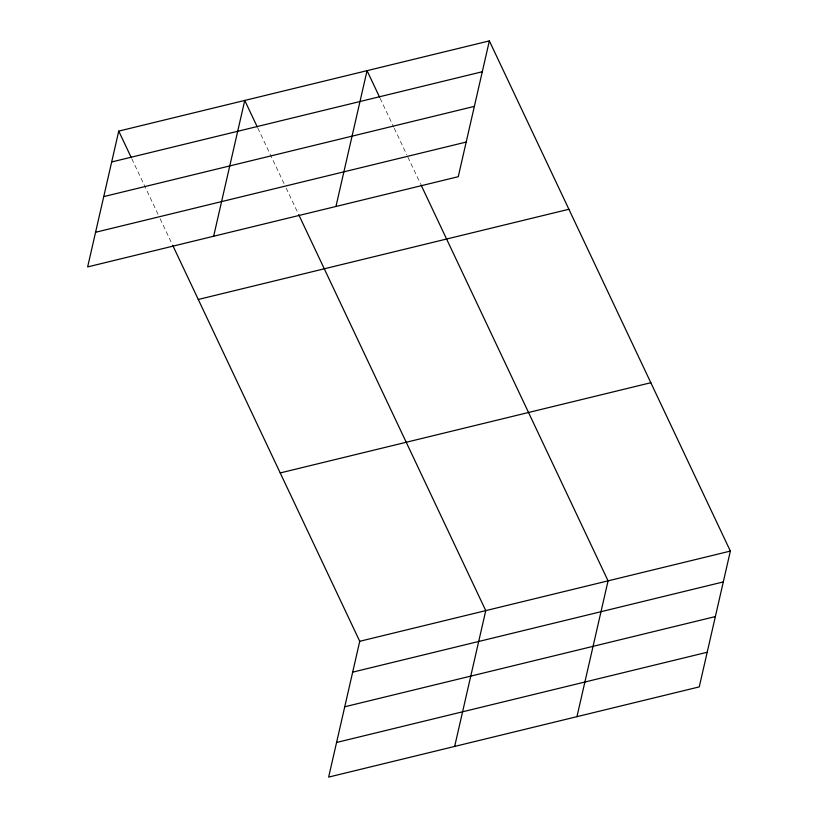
<?xml version="1.0" encoding="UTF-8"?>
<svg xmlns="http://www.w3.org/2000/svg" width="818" height="818" viewBox="0 0 818 818"><rect width="100%" height="100%" fill="white"/><g stroke="black" fill="none" stroke-linecap="round" stroke-linejoin="round"><path stroke-width="0.61" stroke-dasharray="4.09 3.07" d="M380.125 98.344L393.744 127.168M394.286 128.324L406.822 154.847M407.906 157.158L420.442 183.682M257.823 128.109L284.521 184.612M286.157 188.079L298.141 213.447M131.821 158.784L158.508 215.287M160.144 218.743L172.128 244.122"/><path stroke-width="1.23" d="M118.743 131.105L87.638 266.913L458.254 176.708L489.358 40.9L118.743 131.105L131.279 157.629M213.651 236.238L244.756 100.44L257.281 126.964M335.953 206.473L367.057 70.665L379.583 97.189M172.68 245.267L359.746 641.292L328.642 777.1L699.257 686.895L730.362 551.087L489.358 40.9M454.655 746.425L485.759 610.627L298.682 214.602M576.956 716.66L608.06 580.852L420.984 184.827M111.677 161.964L482.293 71.749M103.753 196.596L474.358 106.391M95.573 232.281L466.188 142.066M198.273 299.47L568.888 209.265M280.216 472.937L650.831 382.722M359.746 641.292L730.362 551.087M352.681 672.151L723.286 581.935M344.746 706.783L715.361 616.578M336.576 742.468L707.181 652.263"/></g></svg>
